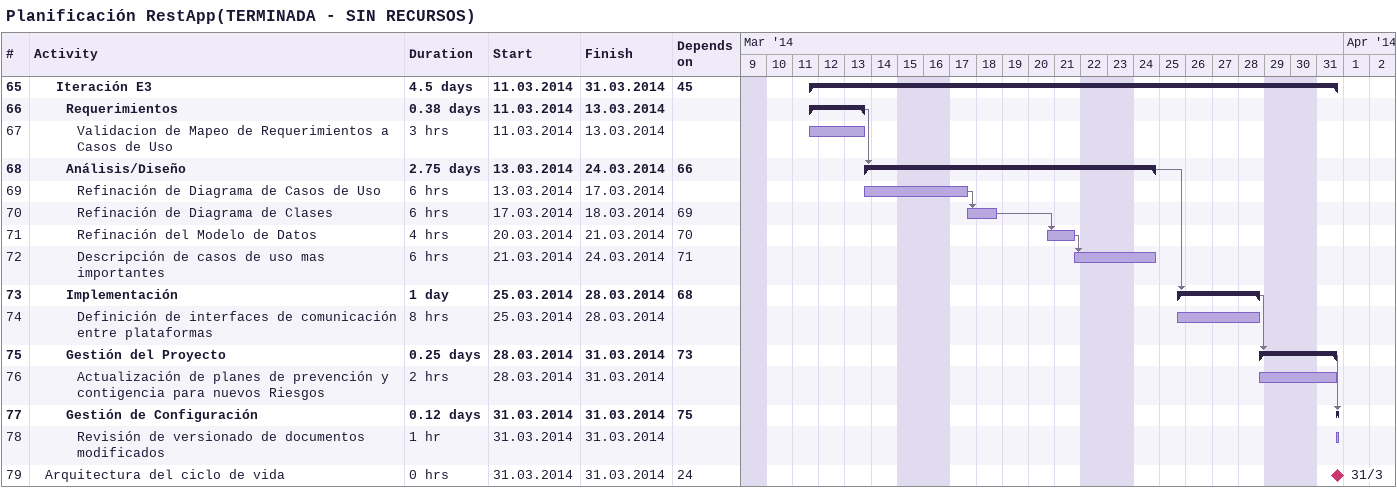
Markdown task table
Planificación RestApp(TERMINADA - SIN RECURSOS)

| ID | Level | Task | Duration | Start | Finish | Predecessors |
|---|---|---|---|---|---|---|
| 65 | 3 | **Iteración E3** | 4.5d | 2014-03-11 | 2014-03-31 | 45 |
| 66 | 4 | **Requerimientos** | 0.38d | 2014-03-11 | 2014-03-13 |  |
| 67 | 5 | Validacion de Mapeo de Requerimientos a Casos de Uso | 3h | 2014-03-11 | 2014-03-13 |  |
| 68 | 4 | **Análisis/Diseño** | 2.75d | 2014-03-13 | 2014-03-24 | 66 |
| 69 | 5 | Refinación de Diagrama de Casos de Uso | 6h | 2014-03-13 | 2014-03-17 |  |
| 70 | 5 | Refinación de Diagrama de Clases | 6h | 2014-03-17 | 2014-03-18 | 69 |
| 71 | 5 | Refinación del Modelo de Datos | 4h | 2014-03-20 | 2014-03-21 | 70 |
| 72 | 5 | Descripción de casos de uso mas importantes | 6h | 2014-03-21 | 2014-03-24 | 71 |
| 73 | 4 | **Implementación** | 1d | 2014-03-25 | 2014-03-28 | 68 |
| 74 | 5 | Definición de interfaces de comunicación entre plataformas | 8h | 2014-03-25 | 2014-03-28 |  |
| 75 | 4 | **Gestión del Proyecto** | 0.25d | 2014-03-28 | 2014-03-31 | 73 |
| 76 | 5 | Actualización de planes de prevención y contigencia para nuevos Riesgos | 2h | 2014-03-28 | 2014-03-31 |  |
| 77 | 4 | **Gestión de Configuración** | 0.12d | 2014-03-31 | 2014-03-31 | 75 |
| 78 | 5 | Revisión de versionado de documentos modificados | 1h | 2014-03-31 | 2014-03-31 |  |
| 79 | 2 | Arquitectura del ciclo de vida | 0h | 2014-03-31 | 2014-03-31 | 24 |
